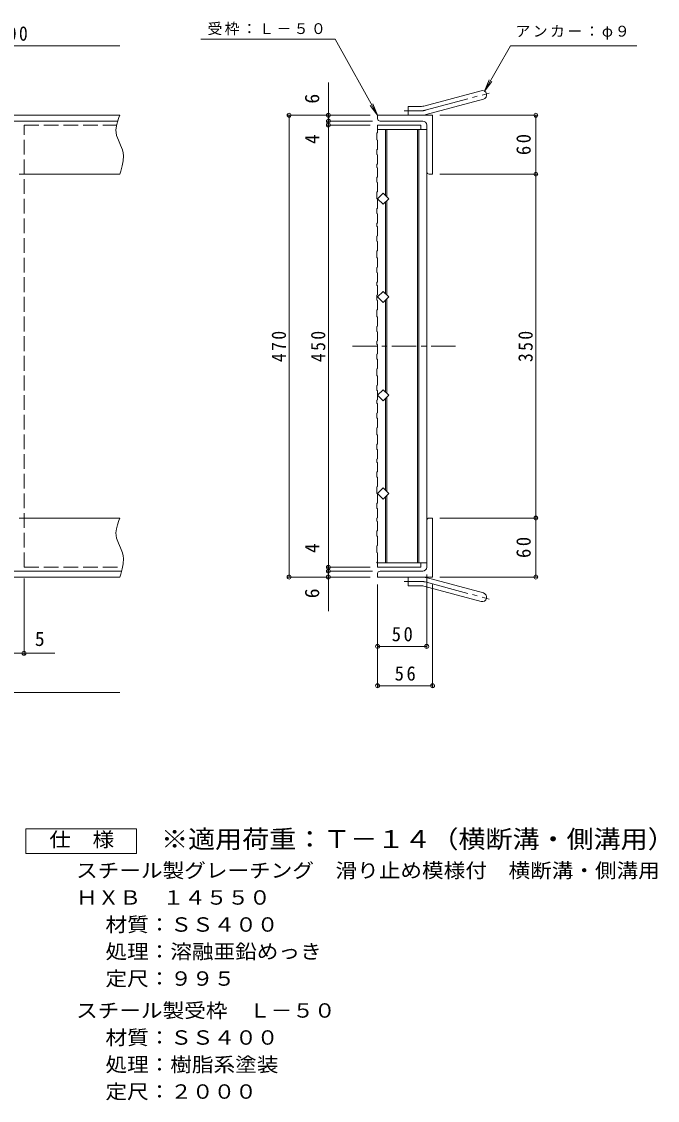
# Model space of a CAD drawing. Units: millimetres, scale not verified. Extents: x -814 to 876, y -685 to 662.
# Drawn here: x 229 to 876, y -560 to 538 of the extents above; entities that cross this region are included whole.
import ezdxf
from ezdxf.enums import TextEntityAlignment as Align

# ---------------------------------------------------------------- set-up
doc = ezdxf.new("R2010")
doc.units = ezdxf.units.MM
doc.header["$LTSCALE"] = 5
doc.header["$PDMODE"] = 32
doc.header["$PDSIZE"] = 4
for name, pattern in [('CHAIN1', [8, 5, -1, 1, -1]), ('CHAIN2', [12, 9, -1, 1, -1]), ('DASHED3', [4, 3, -1])]:
    doc.linetypes.add(name, pattern=pattern)
for name, color, linetype, lineweight in [('A-1_ピット', 2, 'Continuous', 9), ('A-2_蓋', 3, 'Continuous', 9), ('A-4_寸法', 7, 'Continuous', 9), ('F-5_F-5ﾚｲﾔ', 2, 'Continuous', 9)]:
    doc.layers.add(name, color=color, linetype=linetype, lineweight=lineweight)
doc.styles.add('ＭＳ ゴシック', font='')
doc.styles.get('ＭＳ ゴシック').set_extended_font_data('MS Gothic')

msp = doc.modelspace()

# ---------------------------------------------------------------- linework, layer by layer
at = {"layer": 'A-1_ピット'}
for p, q in [((638.672, 452.195), (696.862, 467.787)), ((622.527, 442.888), (622.527, 451.888)), ((636.342, 451.888), (622.527, 451.888)), ((641.001, 443.501), (699.192, 459.094)), ((329.363, 442.888), (-770.637, 442.888)), ((591.527, 439.388), (591.527, 442.888)), ((647.527, 442.888), (591.527, 442.888)), ((647.527, 442.888), (647.527, 382.888)), ((326.963, 436.888), (-770.637, 436.888)), ((637.527, 436.888), (594.027, 436.888)), ((641.527, 432.888), (641.527, 385.388)), ((329.363, 382.888), (226.864, 382.888)), ((644.027, 382.888), (647.527, 382.888)), ((329.363, 32.888), (226.864, 32.888)), ((641.527, -17.112), (641.527, 30.388)), ((644.027, 32.888), (647.527, 32.888)), ((647.527, 32.888), (647.527, -27.112)), ((331.182, -21.112), (-770.637, -21.112)), ((637.527, -21.112), (594.027, -21.112)), ((591.527, -23.612), (591.527, -27.112)), ((647.527, -27.112), (591.527, -27.112)), ((622.527, -27.112), (622.527, -36.112)), ((641.001, -27.726), (699.192, -43.318)), ((636.342, -36.112), (622.527, -36.112)), ((638.672, -36.419), (696.862, -52.011))]:
    msp.add_line(p, q, dxfattribs=at)
at = {"layer": 'A-1_ピット', "linetype": 'CHAIN2'}
for p, q in [((639.836, 447.848), (705.003, 465.309)), ((636.342, 447.388), (618.722, 447.388)), ((636.342, -31.612), (618.722, -31.612)), ((639.836, -32.072), (705.003, -49.534))]:
    msp.add_line(p, q, dxfattribs=at)
at = {"layer": 'A-1_ピット'}
for points in [[(329.363, 442.888), (328.432, 440.41), (326.963, 436.148), (325.875, 431.91), (325.406, 427.712), (325.514, 425.302), (326.07, 422.389), (327.826, 417.414), (330.016, 412.459), (331.97, 407.474), (332.732, 404.55), (333.091, 401.599), (332.869, 396.441), (331.849, 391.216), (330.34, 385.951), (329.363, 382.888)], [(329.363, -27.112), (-770.637, -27.112), (-770.637, 32.888)], [(329.363, 32.888), (328.432, 30.41), (326.963, 26.147), (325.875, 21.909), (325.406, 17.712), (325.514, 15.302), (326.07, 12.388), (327.826, 7.414), (330.016, 2.459), (331.97, -2.526), (332.732, -5.45), (333.091, -8.401), (332.869, -13.56), (331.849, -18.784), (330.34, -24.05), (329.363, -27.112)]]:
    msp.add_lwpolyline(points, dxfattribs=at)
for centre, radius, start, end in [((698.027, 463.44), 4.5, 285.00014, 104.99991), ((636.342, 460.888), 9, 270, 285.00002), ((594.027, 439.388), 2.5, 180, 270), ((636.342, 460.888), 18, 270, 285), ((637.527, 432.888), 4, 0, 90), ((644.027, 385.388), 2.5, 180, 270), ((644.027, 30.388), 2.5, 90, 180), ((594.027, -23.612), 2.5, 90, 180), ((637.527, -17.112), 4, 270, 0), ((636.342, -45.112), 18, 74.99998, 89.99998), ((636.342, -45.112), 9, 74.99998, 90), ((698.027, -47.664), 4.5, 255.00008, 74.99986)]:
    msp.add_arc(centre, radius, start, end, dxfattribs=at)
at = {"layer": 'A-1_ピット', "linetype": 'CHAIN2'}
for centre, start, end in [((636.342, 460.888), 270, 284.99995), ((636.342, -45.112), 75.00005, 90)]:
    msp.add_arc(centre, 13.5, start, end, dxfattribs=at)
at = {"layer": 'A-2_蓋', "linetype": 'DASHED3'}
for p, q in [((231.863, -17.112), (231.863, 432.888)), ((231.863, 432.888), (325.875, 432.888)), ((231.863, -17.112), (331.182, -17.112))]:
    msp.add_line(p, q, dxfattribs=at)
at = {"layer": 'A-2_蓋'}
for p, q in [((591.527, 432.888), (635.527, 432.888)), ((591.527, 425.154), (591.527, 432.888)), ((591.527, 428.388), (641.527, 428.388)), ((599.527, 361.202), (599.527, 428.388)), ((601.027, 359.702), (601.027, 428.388)), ((632.027, 428.388), (632.027, -12.612)), ((633.527, 428.388), (633.527, -12.612)), ((635.527, 432.888), (635.527, 428.388)), ((641.527, 428.388), (641.527, -12.612)), ((591.527, 425.154), (590.727, 424.637)), ((590.727, 417.921), (590.727, 424.637)), ((590.727, 417.921), (591.527, 417.403)), ((591.527, 417.403), (591.527, 408.279)), ((590.727, 407.761), (591.527, 408.279)), ((590.727, 402.921), (590.727, 407.761)), ((590.727, 402.921), (591.527, 402.403)), ((591.527, 402.403), (591.527, 393.279)), ((590.727, 392.761), (591.527, 393.279)), ((590.727, 392.761), (590.727, 389.796)), ((591.527, 389.279), (590.727, 389.796)), ((591.527, 389.279), (591.527, 380.155)), ((590.727, 379.637), (591.527, 380.155)), ((590.727, 379.637), (590.727, 374.796)), ((590.727, 374.796), (591.527, 374.279)), ((591.527, 374.279), (591.527, 365.155)), ((590.727, 364.637), (591.527, 365.155)), ((590.727, 364.637), (590.727, 357.921)), ((591.527, 357.403), (590.727, 357.921)), ((591.527, 357.403), (591.527, 348.279)), ((599.527, 261.202), (599.527, 354.574)), ((601.027, 259.702), (601.027, 356.074)), ((590.727, 347.761), (591.527, 348.279)), ((590.727, 342.921), (590.727, 347.761)), ((590.727, 342.921), (591.527, 342.403)), ((591.527, 342.403), (591.527, 333.279)), ((590.727, 332.761), (591.527, 333.279)), ((590.727, 332.761), (590.727, 329.796)), ((591.527, 329.279), (590.727, 329.796)), ((590.727, 319.637), (591.527, 320.155)), ((590.727, 319.637), (590.727, 314.796)), ((591.527, 329.279), (591.527, 320.155)), ((590.727, 314.796), (591.527, 314.279)), ((591.527, 314.279), (591.527, 305.155)), ((590.727, 304.637), (591.527, 305.155)), ((590.727, 304.637), (590.727, 297.921)), ((591.527, 297.403), (590.727, 297.921)), ((591.527, 297.403), (591.527, 288.279)), ((590.727, 287.761), (591.527, 288.279)), ((590.727, 282.921), (590.727, 287.761)), ((590.727, 282.921), (591.527, 282.403)), ((591.527, 282.403), (591.527, 273.279)), ((590.727, 272.761), (591.527, 273.279)), ((590.727, 272.761), (590.727, 269.796)), ((591.527, 269.279), (590.727, 269.796)), ((591.527, 269.279), (591.527, 260.154)), ((590.727, 259.637), (591.527, 260.154)), ((590.727, 259.637), (590.727, 254.796)), ((590.727, 254.796), (591.527, 254.279)), ((591.527, 254.279), (591.527, 245.154)), ((599.527, 161.201), (599.527, 254.574)), ((601.027, 159.702), (601.027, 256.074)), ((590.727, 244.637), (591.527, 245.154)), ((590.727, 244.637), (590.727, 237.921)), ((591.527, 237.403), (590.727, 237.921)), ((591.527, 237.403), (591.527, 228.279)), ((590.727, 227.761), (591.527, 228.279)), ((590.727, 222.921), (590.727, 227.761)), ((590.727, 222.921), (591.527, 222.403)), ((591.527, 222.403), (591.527, 213.279)), ((590.727, 212.761), (591.527, 213.279)), ((590.727, 212.761), (590.727, 209.796)), ((591.527, 209.279), (590.727, 209.796)), ((591.527, 209.279), (591.527, 200.154)), ((590.727, 199.637), (591.527, 200.154)), ((590.727, 199.637), (590.727, 194.796)), ((590.727, 194.796), (591.527, 194.279)), ((591.527, 194.279), (591.527, 185.154)), ((590.727, 184.637), (591.527, 185.154)), ((590.727, 184.637), (590.727, 177.921)), ((591.527, 177.403), (590.727, 177.921)), ((591.527, 177.403), (591.527, 168.279)), ((590.727, 167.761), (591.527, 168.279)), ((590.727, 162.921), (590.727, 167.761)), ((590.727, 162.921), (591.527, 162.403)), ((591.527, 162.403), (591.527, 153.279)), ((599.527, 61.202), (599.527, 154.574)), ((601.027, 59.702), (601.027, 156.074)), ((590.727, 152.761), (591.527, 153.279)), ((590.727, 152.761), (590.727, 149.796)), ((591.527, 149.279), (590.727, 149.796)), ((591.527, 149.279), (591.527, 140.155)), ((590.727, 139.637), (591.527, 140.155)), ((590.727, 139.637), (590.727, 134.796)), ((590.727, 134.796), (591.527, 134.279)), ((591.527, 134.279), (591.527, 125.155)), ((590.727, 124.637), (591.527, 125.155)), ((590.727, 124.637), (590.727, 117.921)), ((591.527, 117.403), (590.727, 117.921)), ((591.527, 117.403), (591.527, 108.279)), ((590.727, 107.761), (591.527, 108.279)), ((590.727, 102.921), (590.727, 107.761)), ((590.727, 102.921), (591.527, 102.403)), ((591.527, 102.403), (591.527, 93.279)), ((590.727, 92.761), (591.527, 93.279)), ((590.727, 92.761), (590.727, 89.796)), ((591.527, 89.279), (590.727, 89.796)), ((591.527, 89.279), (591.527, 80.155)), ((590.727, 79.637), (591.527, 80.155)), ((590.727, 79.637), (590.727, 74.796)), ((590.727, 74.796), (591.527, 74.279)), ((591.527, 74.279), (591.527, 65.155)), ((590.727, 64.637), (591.527, 65.155)), ((590.727, 64.637), (590.727, 57.921)), ((591.527, 57.403), (590.727, 57.921)), ((591.527, 57.403), (591.527, 48.279)), ((601.027, -12.612), (601.027, 56.074)), ((590.727, 47.761), (591.527, 48.279)), ((590.727, 42.921), (590.727, 47.761)), ((599.527, -12.612), (599.527, 54.574)), ((590.727, 42.921), (591.527, 42.403)), ((590.727, 32.761), (591.527, 33.279)), ((591.527, 42.403), (591.527, 33.279)), ((590.727, 32.761), (590.727, 29.796)), ((591.527, 29.279), (590.727, 29.796)), ((591.527, 29.279), (591.527, 20.155)), ((590.727, 19.637), (591.527, 20.155)), ((590.727, 19.637), (590.727, 14.796)), ((590.727, 14.796), (591.527, 14.279)), ((591.527, 14.279), (591.527, 5.155)), ((590.727, 4.637), (591.527, 5.155)), ((590.727, 4.637), (590.727, -2.079)), ((591.527, -2.597), (590.727, -2.079)), ((591.527, -2.597), (591.527, -11.721)), ((590.727, -12.239), (591.527, -11.721)), ((590.727, -12.612), (590.727, -12.239)), ((590.727, -12.612), (641.527, -12.612)), ((591.527, -17.112), (591.527, -12.612)), ((591.527, -17.112), (635.527, -17.112)), ((635.527, -17.112), (635.527, -12.612))]:
    msp.add_line(p, q, dxfattribs=at)
at = {"layer": 'A-2_蓋', "linetype": 'CHAIN1'}
msp.add_line((565.931, 207.888), (673.45, 207.888), dxfattribs=at)
at = {"layer": 'A-2_蓋'}
for points in [[(602.841, 357.888), (597.184, 352.231), (591.527, 357.888), (597.184, 363.545)], [(602.841, 257.888), (597.184, 252.231), (591.527, 257.888), (597.184, 263.545)], [(602.841, 157.888), (597.184, 152.231), (591.527, 157.888), (597.184, 163.545)], [(602.841, 57.888), (597.184, 52.231), (591.527, 57.888), (597.184, 63.545)]]:
    msp.add_lwpolyline(points, close=True, dxfattribs=at)
at = {"layer": 'A-4_寸法'}
for p, q in [((411.802, 520.095), (548.362, 520.095)), ((591.527, 442.888), (548.362, 520.095)), ((-770.637, 513.488), (329.363, 513.488)), ((700.277, 467.337), (726.922, 513.488)), ((726.922, 513.488), (855.174, 513.488)), ((541.527, -61.889), (541.527, 476.324)), ((700.277, 467.337), (705.06, 478.886)), ((700.277, 467.337), (707.886, 477.254)), ((591.527, 442.888), (583.917, 452.805)), ((591.527, 442.888), (586.743, 454.437)), ((584.027, 442.888), (500.027, 442.888)), ((501.527, -27.112), (501.527, 442.888)), ((655.027, 442.888), (754.027, 442.888)), ((752.527, -27.112), (752.527, 442.888)), ((586.527, 436.888), (540.027, 436.888)), ((584.027, 432.888), (540.027, 432.888)), ((655.027, 382.888), (754.027, 382.888)), ((655.027, 32.888), (754.027, 32.888)), ((584.027, -17.112), (540.027, -17.112)), ((586.527, -21.112), (540.027, -21.112)), ((231.863, -28.612), (231.863, -106.162)), ((584.027, -27.112), (500.027, -27.112)), ((641.527, -24.612), (641.527, -99.213)), ((655.027, -27.112), (754.027, -27.112)), ((591.527, -34.612), (591.527, -139.213)), ((647.527, -34.612), (647.527, -139.213)), ((591.527, -97.713), (641.527, -97.713)), ((-813.595, -104.662), (263.185, -104.662)), ((591.527, -137.713), (647.527, -137.713)), ((-770.637, -144.662), (329.363, -144.662))]:
    msp.add_line(p, q, dxfattribs=at)
for p in [(501.527, 442.888), (541.527, 442.888), (752.527, 442.888), (541.527, 436.888), (541.527, 432.888), (752.527, 382.888), (752.527, 32.888), (541.527, -17.112), (541.527, -21.112), (501.527, -27.112), (541.527, -27.112), (752.527, -27.112), (591.527, -97.713), (641.527, -97.713), (231.863, -104.662), (591.527, -137.713), (647.527, -137.713)]:
    msp.add_point(p, dxfattribs=at)
at = {"layer": 'F-5_F-5ﾚｲﾔ'}
msp.add_lwpolyline([(233.792, -308.47), (233.792, -283.47), (346.292, -283.47), (346.292, -308.47)], close=True, dxfattribs=at)

# ---------------------------------------------------------------- texts
at = {"layer": 'A-4_寸法', "color": 2, "style": 'ＭＳ ゴシック'}
for s, p in [('6', (536.527, 454.673)), ('4', (536.527, 413.507)), ('4', (536.527, -2.709)), ('6', (536.527, -48.701))]:
    msp.add_text(s, height=14.66, rotation=90, dxfattribs=at).set_placement(p, align=Align.BOTTOM_LEFT)
msp.add_text('5', height=14.66, dxfattribs=at).set_placement((242.845, -101.662), align=Align.BOTTOM_LEFT)
at = {"layer": 'A-4_寸法', "char_height": 11, "attachment_point": 7, "style": 'ＭＳ ゴシック'}
for s, insert in [('\\T1.17;受枠：Ｌ－５０', (418.482, 524.292)), ('\\T1.17;アンカー：φ９', (731.941, 519.893))]:
    msp.add_mtext(s, dxfattribs=dict(at, insert=insert))
at = {"layer": 'A-4_寸法', "color": 2, "char_height": 14.66, "attachment_point": 7, "style": 'ＭＳ ゴシック'}
for s, insert in [('\\T1.27;\\W0.9;500', (203.874, 518.488)), ('\\T1.27;\\W0.95;50', (605.902, -92.713)), ('\\T1.27;\\W0.95;56', (608.902, -132.713))]:
    msp.add_mtext(s, dxfattribs=dict(at, insert=insert))
at = {"layer": 'A-4_寸法', "color": 2, "char_height": 14.66, "attachment_point": 7, "rotation": 90, "style": 'ＭＳ ゴシック'}
for s, insert in [('\\T1.27;\\W0.95;60', (747.527, 402.263)), ('\\T1.27;\\W0.9;470', (498.527, 191.638)), ('\\T1.27;\\W0.9;450', (538.527, 191.638)), ('\\T1.27;\\W0.9;350', (749.527, 191.638)), ('\\T1.27;\\W0.95;60', (747.527, -7.737))]:
    msp.add_mtext(s, dxfattribs=dict(at, insert=insert))
at = {"layer": 'F-5_F-5ﾚｲﾔ', "style": 'ＭＳ ゴシック', "width": 1.1}
for s, p in [('仕\u3000様', (257.542, -305.97)), ('スチール製グレーチング\u3000滑り止め模様付\u3000横断溝・側溝用', (284.837, -337.431)), ('ＨＸＢ\u3000１４５５０', (284.837, -364.931)), ('材質：ＳＳ４００', (314.693, -392.43)), ('処理：溶融亜鉛めっき', (314.693, -419.93)), ('定尺：９９５', (314.693, -447.431)), ('スチール製受枠\u3000Ｌ－５０', (284.837, -479.93)), ('材質：ＳＳ４００', (314.693, -507.43)), ('処理：樹脂系塗装', (314.693, -534.93)), ('定尺：２０００', (314.693, -562.43))]:
    msp.add_text(s, height=14.66, dxfattribs=at).set_placement(p, align=Align.BOTTOM_LEFT)
at = {"layer": 'F-5_F-5ﾚｲﾔ', "color": 3, "style": 'ＭＳ ゴシック', "width": 1.1}
msp.add_text('※適用荷重：Ｔ－１４（横断溝・側溝用）', height=18.33, dxfattribs=at).set_placement((371.292, -308.47), align=Align.BOTTOM_LEFT)

doc.saveas('drawing.dxf')
